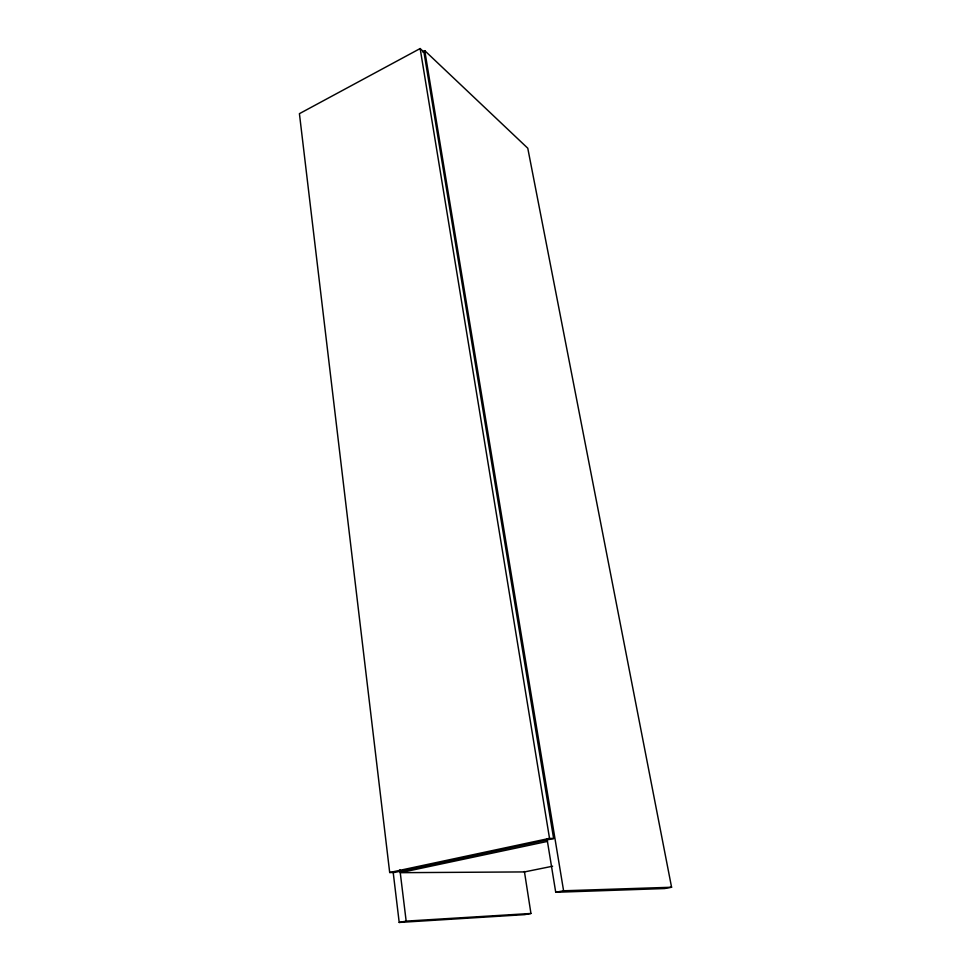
<?xml version="1.0" encoding="UTF-8"?>
<svg xmlns="http://www.w3.org/2000/svg" width="971" height="971" viewBox="0 0 971 971"><rect width="100%" height="100%" fill="white"/><g stroke="black" fill="none" stroke-linecap="round" stroke-linejoin="round"><path stroke-width="1.46" d="M420.152 48.55L299.42 113.668L389.687 872.504L394.372 872.48L553.628 838.531L423.939 52.118L420.152 48.55L549.525 838.361L553.628 838.531M422.446 51.912L424.752 50.674L527.775 148.223L671.58 887.251L664.613 888.55L555.728 892.288L547.013 838.823M389.687 872.504L549.525 838.361M547.438 841.408L400.258 872.686L524.486 871.922L552.608 866.217M393.243 872.82L399.202 922.45L406.157 921.115L530.943 913.468L524.413 871.497M555.728 892.288L563.593 890.771L671.58 887.251M530.943 913.468L524.668 914.646L399.202 922.45M424.752 50.674L563.593 890.771M399.906 869.834L406.157 921.115"/></g></svg>
